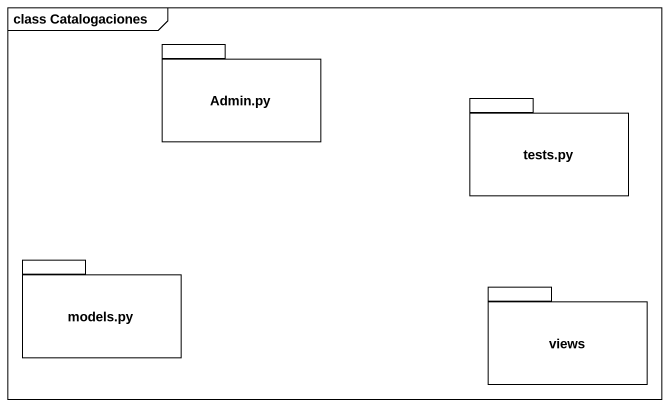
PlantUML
@startuml
mainframe class Catalogaciones
package "Admin.py" as Admin_py {
}
package "tests.py" as tests_py {
}
package "models.py" as models_py {
}
package views {
}
@enduml
